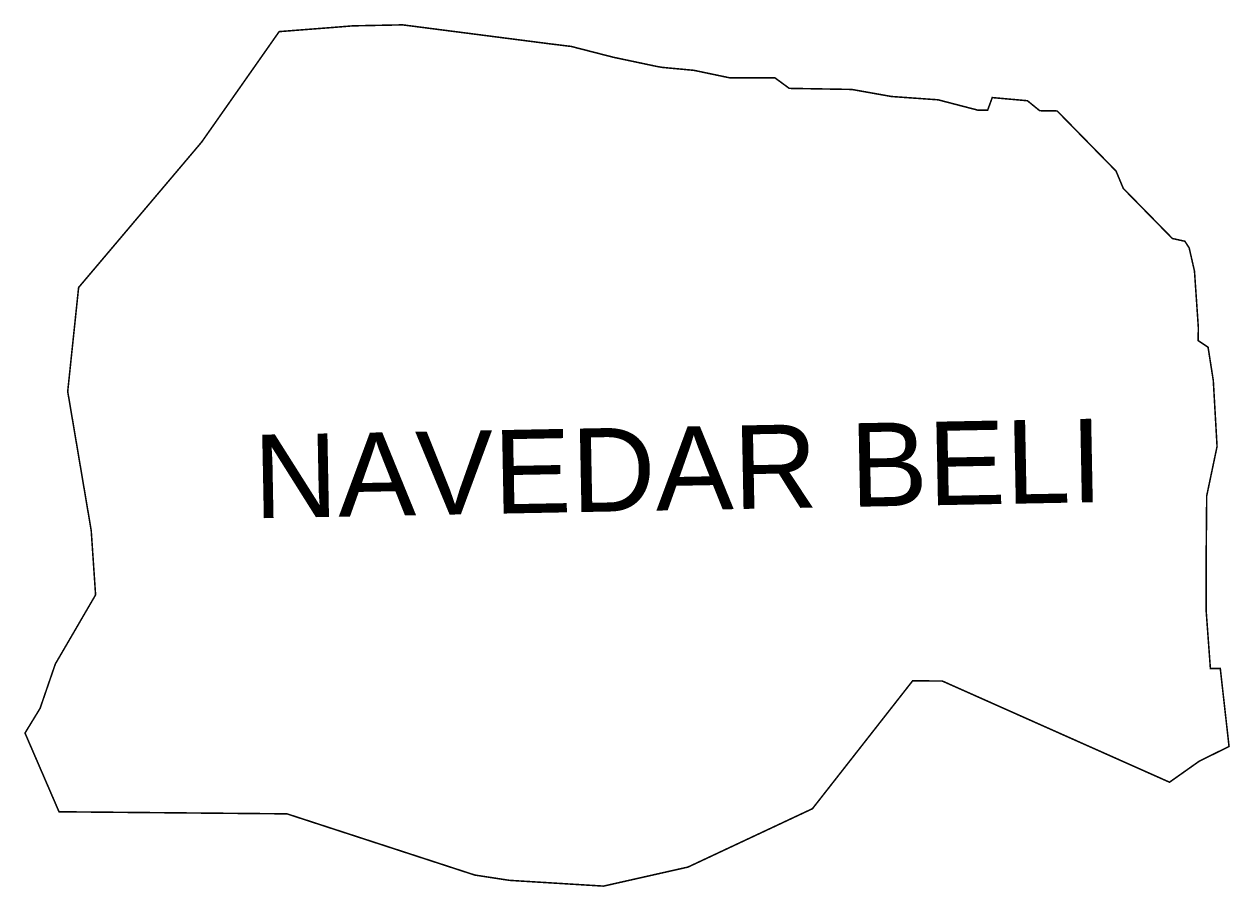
# Model space of a CAD drawing. Header units: metres. Extents: x 276130 to 279663, y 2057151 to 2062087.
# Drawn here: x 278093 to 279663, y 2060108 to 2061231 of the extents above; entities that cross this region are included whole.
import ezdxf

# ---------------------------------------------------------------- set-up
doc = ezdxf.new("R2010")
doc.units = ezdxf.units.M
doc.header["$MEASUREMENT"] = 0
doc.layers.add('VILLAGE NAME', color=250, linetype='Continuous')
doc.styles.get("Standard").update_dxf_attribs({"font": 'simplex.shx'})

msp = doc.modelspace()

# ---------------------------------------------------------------- linework, layer by layer
at = {"color": 6, "const_width": 2, "flags": 128}
msp.add_lwpolyline([(278424.9, 2061221.4), (278449.3, 2061223.3), (278497.1, 2061227), (278520.6, 2061228.9), (278585.6, 2061230.2), (278777.3, 2061205.5), (278805.1, 2061202.1), (278860, 2061188), (278916.3, 2061176.1), (278923.8, 2061174.8), (278964.8, 2061171), (279011.6, 2061161.2), (279070.5, 2061161.1), (279089, 2061147.5), (279170.4, 2061146.1), (279222.1, 2061136.9), (279282.8, 2061132.6), (279334.3, 2061119.2), (279347.3, 2061119.1), (279353.3, 2061135.5), (279399.1, 2061131.4), (279415.1, 2061118.4), (279437.8, 2061118.1), (279514.5, 2061039.8), (279523.9, 2061017.2), (279587.8, 2060952), (279604.1, 2060948.4), (279609.7, 2060939.7), (279616.6, 2060909.5), (279621.6, 2060836.3), (279621.4, 2060819), (279634.3, 2060810.4), (279641.1, 2060767), (279646, 2060681.2), (279632.5, 2060616.8), (279631.8, 2060535.9), (279631.8, 2060467.3), (279637.3, 2060392.1), (279650.2, 2060392), (279661.6, 2060290.5), (279623, 2060271.5), (279584.1, 2060244), (279288.4, 2060375.7), (279249.7, 2060376.1), (279119.2, 2060209.5), (278957.2, 2060133.5), (278847.2, 2060108.7), (278724.7, 2060116.2), (278679.6, 2060123.1), (278435.1, 2060202.8), (278138.3, 2060205.5), (278094, 2060308), (278113.6, 2060340.1), (278133.5, 2060398), (278185.9, 2060487.9), (278180.2, 2060571.8), (278149.6, 2060752.8), (278163.8, 2060888.2), (278324, 2061077.6), (278424.9, 2061221.4)], dxfattribs=at)

# ---------------------------------------------------------------- texts
at = {"layer": 'VILLAGE NAME', "insert": (278390.4, 2060696.3), "char_height": 108.748, "attachment_point": 1, "rotation": 1.1028}
msp.add_mtext_dynamic_manual_height_columns('{\\fArial|b0|i0|c0|p34;NAVEDAR BELI}', width=1388.073, gutter_width=543.7, heights=[0], dxfattribs=at)

doc.saveas('drawing.dxf')
